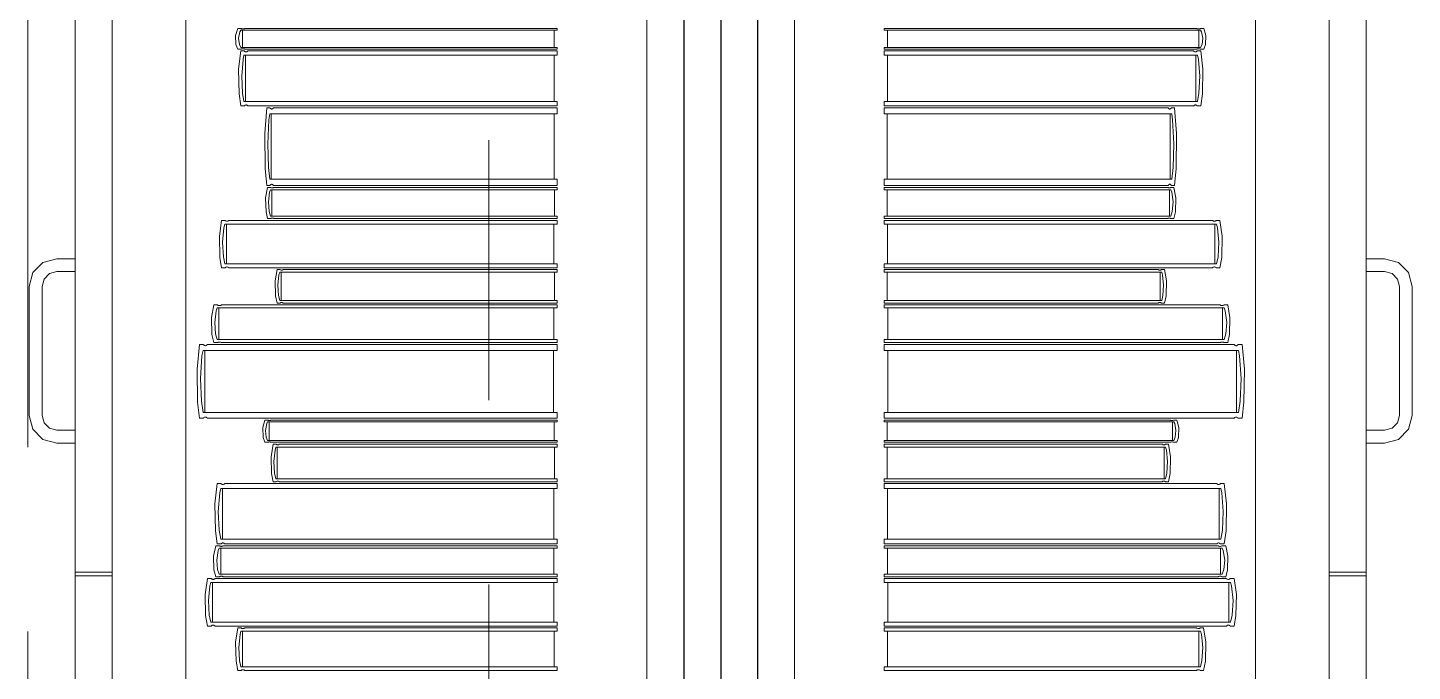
# Model space of a CAD drawing. Header units: inches. Extents: x -19 to 5698, y -728 to 92.
# Drawn here: x 115.82 to 116.571, y 10.928 to 11.278 of the extents above; entities that cross this region are included whole.
import ezdxf

# ---------------------------------------------------------------- set-up
doc = ezdxf.new("R2010")
doc.units = ezdxf.units.IN
doc.header["$MEASUREMENT"] = 0
doc.set_wipeout_variables(frame=1)
for name, pattern in [('Hidden Line', [0.195611, 0.141111, -0.0545]), ('Punto & Raya', [0.65, 0.5, -0.075, 0, -0.075]), ('Wipeout_Contour', [1, 0, -1])]:
    doc.linetypes.add(name, pattern=pattern)
for name, color, linetype in [('02 _ ARQ _ ALB _ Ejes Generales', 251, 'Continuous'), ('08 _ STR _ EXT _ 09 Vigas', 251, 'Continuous'), ('Interior - Mobiliario', 7, 'Continuous')]:
    doc.layers.add(name, color=color, linetype=linetype)

msp = doc.modelspace()

# ---------------------------------------------------------------- linework, layer by layer
at = {"layer": '02 _ ARQ _ ALB _ Ejes Generales', "color": 251, "linetype": 'Punto & Raya', "lineweight": 13, "true_color": 0x636466}
msp.add_line((115.82, 3.05001), (115.82, 44.9), dxfattribs=at)
at = {"layer": '08 _ STR _ EXT _ 09 Vigas', "color": 251, "linetype": 'Hidden Line', "lineweight": 13, "true_color": 0x636466}
msp.add_line((116.07, 7.7), (116.07, 16.9), dxfattribs=at)
at = {"layer": 'Interior - Mobiliario', "color": 175, "linetype": 'Continuous', "lineweight": 13}
for p, q in [((115.8458, 12.10125), (115.8458, 10.60125)), ((116.5458, 12.10125), (116.5458, 10.60125)), ((115.8458, 10.62125), (115.8458, 12.08125)), ((115.8458, 10.62125), (115.8458, 12.08125)), ((115.8658, 10.62125), (115.8658, 12.08125)), ((115.8658, 10.62125), (115.8658, 12.08125)), ((115.8658, 10.62125), (115.8658, 12.08125)), ((116.1758, 12.08125), (116.1758, 10.62125)), ((116.2158, 12.08125), (116.2158, 10.62125)), ((116.5258, 10.62125), (116.5258, 12.08125)), ((116.5258, 10.62125), (116.5258, 12.08125)), ((116.5258, 10.62125), (116.5258, 12.08125)), ((116.5458, 10.62125), (116.5458, 12.08125)), ((116.5458, 10.62125), (116.5458, 12.08125)), ((115.8658, 10.64125), (115.8658, 12.06125)), ((115.9058, 12.06125), (115.9058, 10.64125)), ((116.1558, 10.64125), (116.1558, 12.06125)), ((116.2358, 10.64125), (116.2358, 12.06125)), ((116.4858, 12.06125), (116.4858, 10.64125)), ((116.5258, 10.64125), (116.5258, 12.06125)), ((115.8458, 11.34125), (115.8458, 10.98225)), ((115.8658, 11.34125), (115.8658, 10.98225)), ((116.5258, 11.34125), (116.5258, 10.98225)), ((116.5458, 11.34125), (116.5458, 10.98225)), ((115.9327, 11.27345), (115.93387, 11.27716)), ((115.93387, 11.27716), (115.93575, 11.27716)), ((115.93575, 11.27716), (115.93589, 11.2771)), ((115.93589, 11.2771), (115.93612, 11.27703)), ((115.93612, 11.27703), (115.93636, 11.27699)), ((115.93636, 11.27699), (115.93661, 11.27697)), ((115.93661, 11.27697), (115.93687, 11.27697)), ((115.93687, 11.27697), (115.93712, 11.277)), ((115.93712, 11.277), (115.93736, 11.27705)), ((115.93736, 11.27705), (115.93757, 11.27711)), ((115.93757, 11.27711), (115.93767, 11.27716)), ((115.93767, 11.27716), (116.10714, 11.27716)), ((116.10714, 11.27716), (116.10714, 11.27627)), ((116.45392, 11.27716), (116.28445, 11.27716)), ((116.28445, 11.27716), (116.28445, 11.27627)), ((116.45402, 11.27711), (116.45392, 11.27716)), ((116.45424, 11.27705), (116.45402, 11.27711)), ((116.45447, 11.277), (116.45424, 11.27705)), ((116.45472, 11.27697), (116.45447, 11.277)), ((116.45498, 11.27697), (116.45472, 11.27697)), ((116.45523, 11.27699), (116.45498, 11.27697)), ((116.45547, 11.27703), (116.45523, 11.27699)), ((116.4557, 11.2771), (116.45547, 11.27703)), ((116.45584, 11.27716), (116.4557, 11.2771)), ((116.45772, 11.27716), (116.45584, 11.27716)), ((116.45889, 11.27345), (116.45772, 11.27716)), ((115.93292, 11.26848), (115.9327, 11.27345)), ((115.93509, 11.27543), (115.93436, 11.27202)), ((115.93436, 11.27202), (115.9348, 11.2686)), ((115.9356, 11.27627), (115.93509, 11.27543)), ((116.10714, 11.27627), (115.9356, 11.27627)), ((115.93647, 11.26693), (115.93647, 11.27627)), ((116.10541, 11.27627), (116.10541, 11.26693)), ((116.28445, 11.27627), (116.45599, 11.27627)), ((116.28619, 11.27627), (116.28619, 11.26693)), ((116.45512, 11.26693), (116.45512, 11.27627)), ((116.45599, 11.27627), (116.45651, 11.27543)), ((116.45651, 11.27543), (116.45723, 11.27202)), ((116.45723, 11.27202), (116.45679, 11.2686)), ((116.45867, 11.26848), (116.45889, 11.27345)), ((115.93387, 11.26604), (115.93292, 11.26848)), ((115.93575, 11.26604), (115.93387, 11.26604)), ((115.93439, 11.25509), (115.93554, 11.26504)), ((115.9348, 11.2686), (115.9356, 11.26693)), ((115.93554, 11.26504), (115.93741, 11.26504)), ((115.9356, 11.26693), (116.10714, 11.26693)), ((115.93585, 11.26609), (115.93575, 11.26604)), ((115.93607, 11.26615), (115.93585, 11.26609)), ((115.9363, 11.2662), (115.93607, 11.26615)), ((115.93656, 11.26623), (115.9363, 11.2662)), ((115.93681, 11.26623), (115.93656, 11.26623)), ((115.93726, 11.26266), (115.93675, 11.26039)), ((115.93706, 11.26621), (115.93681, 11.26623)), ((115.9373, 11.26617), (115.93706, 11.26621)), ((116.10714, 11.26266), (115.93726, 11.26266)), ((115.93753, 11.2661), (115.9373, 11.26617)), ((115.93741, 11.26504), (115.93755, 11.26488)), ((115.93767, 11.26604), (115.93753, 11.2661)), ((115.93755, 11.26488), (115.93777, 11.26471)), ((116.10714, 11.26604), (115.93767, 11.26604)), ((115.93777, 11.26471), (115.93801, 11.2646)), ((115.93801, 11.2646), (115.93826, 11.26454)), ((115.93812, 11.23759), (115.93812, 11.26266)), ((115.93826, 11.26454), (115.93851, 11.26455)), ((115.93851, 11.26455), (115.93876, 11.26462)), ((115.93876, 11.26462), (115.939, 11.26475)), ((115.939, 11.26475), (115.93921, 11.26493)), ((115.93921, 11.26493), (115.93931, 11.26504)), ((115.93931, 11.26504), (116.10714, 11.26504)), ((116.10542, 11.26266), (116.10542, 11.23759)), ((116.10714, 11.26693), (116.10714, 11.26604)), ((116.10714, 11.26504), (116.10714, 11.26266)), ((116.45599, 11.26693), (116.28445, 11.26693)), ((116.28445, 11.26693), (116.28445, 11.26604)), ((116.28445, 11.26604), (116.45392, 11.26604)), ((116.45228, 11.26504), (116.28445, 11.26504)), ((116.28445, 11.26504), (116.28445, 11.26266)), ((116.28445, 11.26266), (116.45433, 11.26266)), ((116.28617, 11.26266), (116.28617, 11.23759)), ((116.45238, 11.26493), (116.45228, 11.26504)), ((116.4526, 11.26475), (116.45238, 11.26493)), ((116.45283, 11.26462), (116.4526, 11.26475)), ((116.45308, 11.26455), (116.45283, 11.26462)), ((116.45333, 11.26454), (116.45308, 11.26455)), ((116.45358, 11.2646), (116.45333, 11.26454)), ((116.45348, 11.23759), (116.45348, 11.26266)), ((116.45382, 11.26471), (116.45358, 11.2646)), ((116.45404, 11.26488), (116.45382, 11.26471)), ((116.45392, 11.26604), (116.45406, 11.2661)), ((116.45419, 11.26504), (116.45404, 11.26488)), ((116.45406, 11.2661), (116.45429, 11.26617)), ((116.45605, 11.26504), (116.45419, 11.26504)), ((116.45429, 11.26617), (116.45453, 11.26621)), ((116.45433, 11.26266), (116.45484, 11.26039)), ((116.45453, 11.26621), (116.45478, 11.26623)), ((116.45478, 11.26623), (116.45504, 11.26623)), ((116.45504, 11.26623), (116.45529, 11.2662)), ((116.45529, 11.2662), (116.45553, 11.26615)), ((116.45553, 11.26615), (116.45574, 11.26609)), ((116.45574, 11.26609), (116.45584, 11.26604)), ((116.45584, 11.26604), (116.45772, 11.26604)), ((116.45679, 11.2686), (116.45599, 11.26693)), ((116.4572, 11.25509), (116.45605, 11.26504)), ((116.45772, 11.26604), (116.45867, 11.26848)), ((115.9346, 11.24175), (115.93439, 11.25509)), ((115.93675, 11.26039), (115.93603, 11.25125)), ((116.45484, 11.26039), (116.45556, 11.25125)), ((116.45699, 11.24175), (116.4572, 11.25509)), ((115.93603, 11.25125), (115.93647, 11.24206)), ((116.45556, 11.25125), (116.45512, 11.24206)), ((115.93554, 11.23521), (115.9346, 11.24175)), ((115.93647, 11.24206), (115.93726, 11.23759)), ((116.45512, 11.24206), (116.45433, 11.23759)), ((116.45605, 11.23521), (116.45699, 11.24175)), ((115.93741, 11.23521), (115.93554, 11.23521)), ((115.93726, 11.23759), (116.10714, 11.23759)), ((115.9375, 11.23532), (115.93741, 11.23521)), ((115.93772, 11.23551), (115.9375, 11.23532)), ((115.93795, 11.23563), (115.93772, 11.23551)), ((115.9382, 11.2357), (115.93795, 11.23563)), ((115.93846, 11.23571), (115.9382, 11.2357)), ((115.93871, 11.23565), (115.93846, 11.23571)), ((115.93894, 11.23554), (115.93871, 11.23565)), ((115.93917, 11.23537), (115.93894, 11.23554)), ((115.93931, 11.23521), (115.93917, 11.23537)), ((116.10714, 11.23521), (115.93931, 11.23521)), ((115.94864, 11.22014), (115.9497, 11.23421)), ((115.9497, 11.23421), (115.95141, 11.23421)), ((115.95141, 11.23421), (115.95154, 11.23398)), ((115.95154, 11.23398), (115.95174, 11.23374)), ((115.95174, 11.23374), (115.95196, 11.23358)), ((115.95196, 11.23358), (115.95219, 11.2335)), ((115.95219, 11.2335), (115.95243, 11.23351)), ((115.95243, 11.23351), (115.95265, 11.23361)), ((115.95265, 11.23361), (115.95287, 11.23379)), ((115.95287, 11.23379), (115.95307, 11.23404)), ((115.95307, 11.23404), (115.95315, 11.23421)), ((115.95315, 11.23421), (116.10714, 11.23421)), ((116.10714, 11.23759), (116.10714, 11.23521)), ((116.10714, 11.23421), (116.10714, 11.23083)), ((116.45433, 11.23759), (116.28445, 11.23759)), ((116.28445, 11.23759), (116.28445, 11.23521)), ((116.28445, 11.23521), (116.45228, 11.23521)), ((116.43844, 11.23421), (116.28445, 11.23421)), ((116.28445, 11.23421), (116.28445, 11.23083)), ((116.43852, 11.23404), (116.43844, 11.23421)), ((116.43872, 11.23379), (116.43852, 11.23404)), ((116.43894, 11.23361), (116.43872, 11.23379)), ((116.43917, 11.23351), (116.43894, 11.23361)), ((116.4394, 11.2335), (116.43917, 11.23351)), ((116.43963, 11.23358), (116.4394, 11.2335)), ((116.43985, 11.23374), (116.43963, 11.23358)), ((116.44005, 11.23398), (116.43985, 11.23374)), ((116.44018, 11.23421), (116.44005, 11.23398)), ((116.44189, 11.23421), (116.44018, 11.23421)), ((116.44295, 11.22014), (116.44189, 11.23421)), ((116.45228, 11.23521), (116.45243, 11.23537)), ((116.45243, 11.23537), (116.45265, 11.23554)), ((116.45265, 11.23554), (116.45289, 11.23565)), ((116.45289, 11.23565), (116.45314, 11.23571)), ((116.45314, 11.23571), (116.45339, 11.2357)), ((116.45339, 11.2357), (116.45364, 11.23563)), ((116.45364, 11.23563), (116.45387, 11.23551)), ((116.45387, 11.23551), (116.45409, 11.23532)), ((116.45409, 11.23532), (116.45419, 11.23521)), ((116.45419, 11.23521), (116.45605, 11.23521)), ((115.95081, 11.22763), (115.95015, 11.2147)), ((115.95127, 11.23083), (115.95081, 11.22763)), ((116.10714, 11.23083), (115.95127, 11.23083)), ((115.95206, 11.19539), (115.95206, 11.23083)), ((116.10556, 11.23083), (116.10556, 11.19539)), ((116.28445, 11.23083), (116.44032, 11.23083)), ((116.28603, 11.23083), (116.28603, 11.19539)), ((116.43953, 11.19539), (116.43953, 11.23083)), ((116.44032, 11.23083), (116.44078, 11.22763)), ((116.44078, 11.22763), (116.44144, 11.2147)), ((115.94884, 11.20127), (115.94864, 11.22014)), ((116.44275, 11.20127), (116.44295, 11.22014)), ((115.95015, 11.2147), (115.95055, 11.20171)), ((116.44144, 11.2147), (116.44104, 11.20171)), ((115.9497, 11.19201), (115.94884, 11.20127)), ((115.95055, 11.20171), (115.95127, 11.19539)), ((115.95127, 11.19539), (116.10714, 11.19539)), ((116.10714, 11.19539), (116.10714, 11.19201)), ((116.44032, 11.19539), (116.28445, 11.19539)), ((116.28445, 11.19539), (116.28445, 11.19201)), ((116.44104, 11.20171), (116.44032, 11.19539)), ((116.44189, 11.19201), (116.44275, 11.20127)), ((115.94903, 11.18535), (115.95009, 11.19101)), ((115.95141, 11.19201), (115.9497, 11.19201)), ((115.95009, 11.19101), (115.95179, 11.19101)), ((115.95119, 11.18837), (115.95054, 11.18316)), ((115.95166, 11.18966), (115.95119, 11.18837)), ((115.9515, 11.19218), (115.95141, 11.19201)), ((115.9517, 11.19243), (115.9515, 11.19218)), ((116.10714, 11.18966), (115.95166, 11.18966)), ((115.95191, 11.19261), (115.9517, 11.19243)), ((115.95179, 11.19101), (115.95192, 11.19092)), ((115.95214, 11.19271), (115.95191, 11.19261)), ((115.95192, 11.19092), (115.95213, 11.19083)), ((115.95213, 11.19083), (115.95234, 11.19076)), ((115.95237, 11.19272), (115.95214, 11.19271)), ((115.95234, 11.19076), (115.95257, 11.19073)), ((115.9526, 11.19264), (115.95237, 11.19272)), ((115.95244, 11.17539), (115.95244, 11.18966)), ((115.95257, 11.19073), (115.9528, 11.19073)), ((115.95282, 11.19248), (115.9526, 11.19264)), ((115.9528, 11.19073), (115.95303, 11.19077)), ((115.95303, 11.19224), (115.95282, 11.19248)), ((115.95315, 11.19201), (115.95303, 11.19224)), ((115.95303, 11.19077), (115.95325, 11.19085)), ((116.10714, 11.19201), (115.95315, 11.19201)), ((115.95325, 11.19085), (115.95345, 11.19095)), ((115.95345, 11.19095), (115.95353, 11.19101)), ((115.95353, 11.19101), (116.10714, 11.19101)), ((116.10557, 11.18966), (116.10557, 11.17539)), ((116.10714, 11.19101), (116.10714, 11.18966)), ((116.28445, 11.19201), (116.43844, 11.19201)), ((116.43806, 11.19101), (116.28445, 11.19101)), ((116.28445, 11.19101), (116.28445, 11.18966)), ((116.28445, 11.18966), (116.43993, 11.18966)), ((116.28602, 11.18966), (116.28602, 11.17539)), ((116.43815, 11.19095), (116.43806, 11.19101)), ((116.43834, 11.19085), (116.43815, 11.19095)), ((116.43856, 11.19077), (116.43834, 11.19085)), ((116.43844, 11.19201), (116.43857, 11.19224)), ((116.43879, 11.19073), (116.43856, 11.19077)), ((116.43857, 11.19224), (116.43877, 11.19248)), ((116.43877, 11.19248), (116.43899, 11.19264)), ((116.43902, 11.19073), (116.43879, 11.19073)), ((116.43899, 11.19264), (116.43922, 11.19272)), ((116.43925, 11.19076), (116.43902, 11.19073)), ((116.43915, 11.17539), (116.43915, 11.18966)), ((116.43922, 11.19272), (116.43945, 11.19271)), ((116.43947, 11.19083), (116.43925, 11.19076)), ((116.43945, 11.19271), (116.43968, 11.19261)), ((116.43967, 11.19092), (116.43947, 11.19083)), ((116.4398, 11.19101), (116.43967, 11.19092)), ((116.43968, 11.19261), (116.43989, 11.19243)), ((116.44151, 11.19101), (116.4398, 11.19101)), ((116.43989, 11.19243), (116.44009, 11.19218)), ((116.43993, 11.18966), (116.4404, 11.18837)), ((116.44009, 11.19218), (116.44018, 11.19201)), ((116.44018, 11.19201), (116.44189, 11.19201)), ((116.4404, 11.18837), (116.44106, 11.18316)), ((116.44256, 11.18535), (116.44151, 11.19101)), ((115.94923, 11.17776), (115.94903, 11.18535)), ((115.95054, 11.18316), (115.95094, 11.17793)), ((116.44106, 11.18316), (116.44066, 11.17793)), ((116.44236, 11.17776), (116.44256, 11.18535)), ((115.92393, 11.16448), (115.92515, 11.17303)), ((115.92515, 11.17303), (115.92713, 11.17303)), ((115.92713, 11.17303), (115.92728, 11.1729)), ((115.92728, 11.1729), (115.92752, 11.17275)), ((115.92752, 11.17275), (115.92777, 11.17265)), ((115.92777, 11.17265), (115.92803, 11.1726)), ((115.92803, 11.1726), (115.9283, 11.17261)), ((115.9283, 11.17261), (115.92857, 11.17267)), ((115.92857, 11.17267), (115.92882, 11.17278)), ((115.92882, 11.17278), (115.92904, 11.17293)), ((115.92904, 11.17293), (115.92915, 11.17303)), ((115.92915, 11.17303), (116.10714, 11.17303)), ((115.95009, 11.17403), (115.94923, 11.17776)), ((115.95179, 11.17403), (115.95009, 11.17403)), ((115.95094, 11.17793), (115.95166, 11.17539)), ((115.95166, 11.17539), (116.10714, 11.17539)), ((115.95188, 11.1741), (115.95179, 11.17403)), ((115.95208, 11.1742), (115.95188, 11.1741)), ((115.9523, 11.17427), (115.95208, 11.1742)), ((115.95252, 11.17431), (115.9523, 11.17427)), ((115.95275, 11.17432), (115.95252, 11.17431)), ((115.95298, 11.17429), (115.95275, 11.17432)), ((115.9532, 11.17422), (115.95298, 11.17429)), ((115.9534, 11.17412), (115.9532, 11.17422)), ((115.95353, 11.17403), (115.9534, 11.17412)), ((116.10714, 11.17403), (115.95353, 11.17403)), ((116.10714, 11.17539), (116.10714, 11.17403)), ((116.10714, 11.17303), (116.10714, 11.17098)), ((116.43993, 11.17539), (116.28445, 11.17539)), ((116.28445, 11.17539), (116.28445, 11.17403)), ((116.28445, 11.17403), (116.43806, 11.17403)), ((116.46245, 11.17303), (116.28445, 11.17303)), ((116.28445, 11.17303), (116.28445, 11.17098)), ((116.43806, 11.17403), (116.43819, 11.17412)), ((116.43819, 11.17412), (116.43839, 11.17422)), ((116.43839, 11.17422), (116.43861, 11.17429)), ((116.43861, 11.17429), (116.43884, 11.17432)), ((116.43884, 11.17432), (116.43907, 11.17431)), ((116.43907, 11.17431), (116.4393, 11.17427)), ((116.4393, 11.17427), (116.43951, 11.1742)), ((116.43951, 11.1742), (116.43971, 11.1741)), ((116.43971, 11.1741), (116.4398, 11.17403)), ((116.4398, 11.17403), (116.44151, 11.17403)), ((116.44066, 11.17793), (116.43993, 11.17539)), ((116.44151, 11.17403), (116.44236, 11.17776)), ((116.46255, 11.17293), (116.46245, 11.17303)), ((116.46278, 11.17278), (116.46255, 11.17293)), ((116.46303, 11.17267), (116.46278, 11.17278)), ((116.46329, 11.17261), (116.46303, 11.17267)), ((116.46356, 11.1726), (116.46329, 11.17261)), ((116.46382, 11.17265), (116.46356, 11.1726)), ((116.46408, 11.17275), (116.46382, 11.17265)), ((116.46431, 11.1729), (116.46408, 11.17275)), ((116.46446, 11.17303), (116.46431, 11.1729)), ((116.46644, 11.17303), (116.46446, 11.17303)), ((116.46766, 11.16448), (116.46644, 11.17303)), ((115.92416, 11.15301), (115.92393, 11.16448)), ((115.92643, 11.16904), (115.92567, 11.16117)), ((115.92697, 11.17098), (115.92643, 11.16904)), ((116.10714, 11.17098), (115.92697, 11.17098)), ((115.92788, 11.14943), (115.92788, 11.17098)), ((116.10532, 11.17098), (116.10532, 11.14943)), ((116.28445, 11.17098), (116.46462, 11.17098)), ((116.28627, 11.17098), (116.28627, 11.14943)), ((116.46371, 11.14943), (116.46371, 11.17098)), ((116.46462, 11.17098), (116.46516, 11.16904)), ((116.46516, 11.16904), (116.46592, 11.16117)), ((116.46744, 11.15301), (116.46766, 11.16448)), ((115.92567, 11.16117), (115.92614, 11.15327)), ((116.46592, 11.16117), (116.46546, 11.15327)), ((115.82281, 11.14475), (115.8283, 11.15024)), ((115.8283, 11.15024), (115.8358, 11.15225)), ((115.8358, 11.15225), (115.8458, 11.15225)), ((115.8458, 11.15225), (115.8458, 11.14525)), ((115.92515, 11.14738), (115.92416, 11.15301)), ((115.92614, 11.15327), (115.92697, 11.14943)), ((115.92697, 11.14943), (116.10714, 11.14943)), ((116.10714, 11.14943), (116.10714, 11.14738)), ((116.46462, 11.14943), (116.28445, 11.14943)), ((116.28445, 11.14943), (116.28445, 11.14738)), ((116.46546, 11.15327), (116.46462, 11.14943)), ((116.46644, 11.14738), (116.46744, 11.15301)), ((116.5558, 11.15225), (116.5458, 11.15225)), ((116.5458, 11.15225), (116.5458, 11.14525)), ((116.5633, 11.15024), (116.5558, 11.15225)), ((116.56879, 11.14475), (116.5633, 11.15024)), ((115.8208, 11.13725), (115.82281, 11.14475)), ((115.8318, 11.14418), (115.82887, 11.14125)), ((115.8358, 11.14525), (115.8318, 11.14418)), ((115.8458, 11.14525), (115.8358, 11.14525)), ((115.92713, 11.14738), (115.92515, 11.14738)), ((115.92723, 11.14748), (115.92713, 11.14738)), ((115.92746, 11.14764), (115.92723, 11.14748)), ((115.92771, 11.14774), (115.92746, 11.14764)), ((115.92797, 11.1478), (115.92771, 11.14774)), ((115.92824, 11.14781), (115.92797, 11.1478)), ((115.92851, 11.14776), (115.92824, 11.14781)), ((115.92876, 11.14766), (115.92851, 11.14776)), ((115.929, 11.14752), (115.92876, 11.14766)), ((115.92915, 11.14738), (115.929, 11.14752)), ((116.10714, 11.14738), (115.92915, 11.14738)), ((115.95417, 11.14031), (115.95519, 11.14638)), ((115.95519, 11.14638), (115.95684, 11.14638)), ((115.95626, 11.14354), (115.95562, 11.13797)), ((115.95671, 11.14492), (115.95626, 11.14354)), ((116.10714, 11.14492), (115.95671, 11.14492)), ((115.95684, 11.14638), (115.95696, 11.14628)), ((115.95696, 11.14628), (115.95716, 11.14618)), ((115.95716, 11.14618), (115.95737, 11.14611)), ((115.95737, 11.14611), (115.95759, 11.14608)), ((115.95747, 11.12964), (115.95747, 11.14492)), ((115.95759, 11.14608), (115.95782, 11.14608)), ((115.95782, 11.14608), (115.95804, 11.14612)), ((115.95804, 11.14612), (115.95825, 11.1462)), ((115.95825, 11.1462), (115.95844, 11.14631)), ((115.95844, 11.14631), (115.95852, 11.14638)), ((115.95852, 11.14638), (116.10714, 11.14638)), ((116.10562, 11.14492), (116.10562, 11.12964)), ((116.10714, 11.14638), (116.10714, 11.14492)), ((116.28445, 11.14738), (116.46245, 11.14738)), ((116.43307, 11.14638), (116.28445, 11.14638)), ((116.28445, 11.14638), (116.28445, 11.14492)), ((116.28445, 11.14492), (116.43489, 11.14492)), ((116.28597, 11.14492), (116.28597, 11.12964)), ((116.43315, 11.14631), (116.43307, 11.14638)), ((116.43335, 11.1462), (116.43315, 11.14631)), ((116.43356, 11.14612), (116.43335, 11.1462)), ((116.43377, 11.14608), (116.43356, 11.14612)), ((116.434, 11.14608), (116.43377, 11.14608)), ((116.43422, 11.14611), (116.434, 11.14608)), ((116.43413, 11.12964), (116.43413, 11.14492)), ((116.43443, 11.14618), (116.43422, 11.14611)), ((116.43463, 11.14628), (116.43443, 11.14618)), ((116.43475, 11.14638), (116.43463, 11.14628)), ((116.43641, 11.14638), (116.43475, 11.14638)), ((116.43489, 11.14492), (116.43534, 11.14354)), ((116.43534, 11.14354), (116.43597, 11.13797)), ((116.43743, 11.14031), (116.43641, 11.14638)), ((116.46245, 11.14738), (116.4626, 11.14752)), ((116.4626, 11.14752), (116.46283, 11.14766)), ((116.46283, 11.14766), (116.46308, 11.14776)), ((116.46308, 11.14776), (116.46335, 11.14781)), ((116.46335, 11.14781), (116.46362, 11.1478)), ((116.46362, 11.1478), (116.46388, 11.14774)), ((116.46388, 11.14774), (116.46413, 11.14764)), ((116.46413, 11.14764), (116.46436, 11.14748)), ((116.46436, 11.14748), (116.46446, 11.14738)), ((116.46446, 11.14738), (116.46644, 11.14738)), ((116.5458, 11.14525), (116.5558, 11.14525)), ((116.5558, 11.14525), (116.5598, 11.14418)), ((116.5598, 11.14418), (116.56272, 11.14125)), ((116.5708, 11.13725), (116.56879, 11.14475)), ((115.8208, 11.06725), (115.8208, 11.13725)), ((115.82887, 11.14125), (115.8278, 11.13725)), ((115.8278, 11.13725), (115.8278, 11.06725)), ((115.95436, 11.13218), (115.95417, 11.14031)), ((115.95562, 11.13797), (115.95601, 11.13237)), ((116.43597, 11.13797), (116.43558, 11.13237)), ((116.43724, 11.13218), (116.43743, 11.14031)), ((116.56272, 11.14125), (116.5638, 11.13725)), ((116.5638, 11.13725), (116.5638, 11.06725)), ((116.5708, 11.06725), (116.5708, 11.13725)), ((115.91965, 11.12037), (115.9209, 11.12719)), ((115.9209, 11.12719), (115.92292, 11.12719)), ((115.92292, 11.12719), (115.92308, 11.12708)), ((115.92308, 11.12708), (115.92332, 11.12696)), ((115.92332, 11.12696), (115.92358, 11.12688)), ((115.92358, 11.12688), (115.92385, 11.12684)), ((115.92385, 11.12684), (115.92412, 11.12685)), ((115.92412, 11.12685), (115.92439, 11.1269)), ((115.92439, 11.1269), (115.92465, 11.12698)), ((115.92465, 11.12698), (115.92488, 11.12711)), ((115.92488, 11.12711), (115.92499, 11.12719)), ((115.92499, 11.12719), (116.10714, 11.12719)), ((115.95519, 11.12819), (115.95436, 11.13218)), ((115.95684, 11.12819), (115.95519, 11.12819)), ((115.95601, 11.13237), (115.95671, 11.12964)), ((115.95671, 11.12964), (116.10714, 11.12964)), ((115.95692, 11.12826), (115.95684, 11.12819)), ((115.95712, 11.12837), (115.95692, 11.12826)), ((115.95732, 11.12844), (115.95712, 11.12837)), ((115.95754, 11.12849), (115.95732, 11.12844)), ((115.95777, 11.12849), (115.95754, 11.12849)), ((115.95799, 11.12846), (115.95777, 11.12849)), ((115.9582, 11.12839), (115.95799, 11.12846)), ((115.9584, 11.12828), (115.9582, 11.12839)), ((115.95852, 11.12819), (115.9584, 11.12828)), ((116.10714, 11.12819), (115.95852, 11.12819)), ((116.10714, 11.12964), (116.10714, 11.12819)), ((116.10714, 11.12719), (116.10714, 11.12555)), ((116.43489, 11.12964), (116.28445, 11.12964)), ((116.28445, 11.12964), (116.28445, 11.12819)), ((116.28445, 11.12819), (116.43307, 11.12819)), ((116.46661, 11.12719), (116.28445, 11.12719)), ((116.28445, 11.12719), (116.28445, 11.12555)), ((116.43307, 11.12819), (116.4332, 11.12828)), ((116.4332, 11.12828), (116.43339, 11.12839)), ((116.43339, 11.12839), (116.4336, 11.12846)), ((116.4336, 11.12846), (116.43382, 11.12849)), ((116.43382, 11.12849), (116.43405, 11.12849)), ((116.43405, 11.12849), (116.43427, 11.12844)), ((116.43427, 11.12844), (116.43448, 11.12837)), ((116.43448, 11.12837), (116.43467, 11.12826)), ((116.43467, 11.12826), (116.43475, 11.12819)), ((116.43475, 11.12819), (116.43641, 11.12819)), ((116.43558, 11.13237), (116.43489, 11.12964)), ((116.43641, 11.12819), (116.43724, 11.13218)), ((116.46671, 11.12711), (116.46661, 11.12719)), ((116.46694, 11.12698), (116.46671, 11.12711)), ((116.4672, 11.1269), (116.46694, 11.12698)), ((116.46747, 11.12685), (116.4672, 11.1269)), ((116.46774, 11.12684), (116.46747, 11.12685)), ((116.46801, 11.12688), (116.46774, 11.12684)), ((116.46827, 11.12696), (116.46801, 11.12688)), ((116.46851, 11.12708), (116.46827, 11.12696)), ((116.46867, 11.12719), (116.46851, 11.12708)), ((116.47069, 11.12719), (116.46867, 11.12719)), ((116.47194, 11.12037), (116.47069, 11.12719)), ((115.91988, 11.11122), (115.91965, 11.12037)), ((115.92221, 11.124), (115.92143, 11.11773)), ((115.92276, 11.12555), (115.92221, 11.124)), ((116.10714, 11.12555), (115.92276, 11.12555)), ((115.92369, 11.10837), (115.92369, 11.12555)), ((116.10528, 11.12555), (116.10528, 11.10837)), ((116.28445, 11.12555), (116.46883, 11.12555)), ((116.28632, 11.12555), (116.28632, 11.10837)), ((116.4679, 11.10837), (116.4679, 11.12555)), ((116.46883, 11.12555), (116.46938, 11.124)), ((116.46938, 11.124), (116.47016, 11.11773)), ((116.47171, 11.11122), (116.47194, 11.12037)), ((115.92143, 11.11773), (115.92191, 11.11143)), ((116.47016, 11.11773), (116.46969, 11.11143)), ((115.91183, 11.09238), (115.91313, 11.10574)), ((115.91313, 11.10574), (115.91524, 11.10574)), ((115.91524, 11.10574), (115.9154, 11.10552)), ((115.9154, 11.10552), (115.91565, 11.10529)), ((115.91565, 11.10529), (115.91592, 11.10514)), ((115.91592, 11.10514), (115.9162, 11.10507)), ((115.9162, 11.10507), (115.91649, 11.10508)), ((115.91649, 11.10508), (115.91677, 11.10517)), ((115.91677, 11.10517), (115.91703, 11.10534)), ((115.91703, 11.10534), (115.91728, 11.10558)), ((115.91728, 11.10558), (115.91739, 11.10574)), ((115.91739, 11.10574), (116.10714, 11.10574)), ((115.9209, 11.10674), (115.91988, 11.11122)), ((115.92292, 11.10674), (115.9209, 11.10674)), ((115.92191, 11.11143), (115.92276, 11.10837)), ((115.92276, 11.10837), (116.10714, 11.10837)), ((115.92303, 11.10682), (115.92292, 11.10674)), ((115.92326, 11.10694), (115.92303, 11.10682)), ((115.92352, 11.10703), (115.92326, 11.10694)), ((115.92379, 11.10707), (115.92352, 11.10703)), ((115.92406, 11.10708), (115.92379, 11.10707)), ((115.92433, 11.10704), (115.92406, 11.10708)), ((115.92459, 11.10696), (115.92433, 11.10704)), ((115.92483, 11.10685), (115.92459, 11.10696)), ((115.92499, 11.10674), (115.92483, 11.10685)), ((116.10714, 11.10674), (115.92499, 11.10674)), ((116.10714, 11.10837), (116.10714, 11.10674)), ((116.10714, 11.10574), (116.10714, 11.10253)), ((116.46883, 11.10837), (116.28445, 11.10837)), ((116.28445, 11.10837), (116.28445, 11.10674)), ((116.28445, 11.10674), (116.46661, 11.10674)), ((116.4742, 11.10574), (116.28445, 11.10574)), ((116.28445, 11.10574), (116.28445, 11.10253)), ((116.46661, 11.10674), (116.46676, 11.10685)), ((116.46676, 11.10685), (116.467, 11.10696)), ((116.467, 11.10696), (116.46726, 11.10704)), ((116.46726, 11.10704), (116.46753, 11.10708)), ((116.46753, 11.10708), (116.4678, 11.10707)), ((116.4678, 11.10707), (116.46807, 11.10703)), ((116.46807, 11.10703), (116.46833, 11.10694)), ((116.46833, 11.10694), (116.46856, 11.10682)), ((116.46856, 11.10682), (116.46867, 11.10674)), ((116.46867, 11.10674), (116.47069, 11.10674)), ((116.46969, 11.11143), (116.46883, 11.10837)), ((116.47069, 11.10674), (116.47171, 11.11122)), ((116.47431, 11.10558), (116.4742, 11.10574)), ((116.47456, 11.10534), (116.47431, 11.10558)), ((116.47482, 11.10517), (116.47456, 11.10534)), ((116.4751, 11.10508), (116.47482, 11.10517)), ((116.47539, 11.10507), (116.4751, 11.10508)), ((116.47567, 11.10514), (116.47539, 11.10507)), ((116.47594, 11.10529), (116.47567, 11.10514)), ((116.47619, 11.10552), (116.47594, 11.10529)), ((116.47635, 11.10574), (116.47619, 11.10552)), ((116.47846, 11.10574), (116.47635, 11.10574)), ((116.47977, 11.09238), (116.47846, 11.10574)), ((115.91449, 11.09949), (115.91368, 11.08721)), ((115.91507, 11.10253), (115.91449, 11.09949)), ((116.10714, 11.10253), (115.91507, 11.10253)), ((115.91604, 11.06889), (115.91604, 11.10253)), ((116.1052, 11.10253), (116.1052, 11.06889)), ((116.28445, 11.10253), (116.47652, 11.10253)), ((116.28639, 11.10253), (116.28639, 11.06889)), ((116.47555, 11.06889), (116.47555, 11.10253)), ((116.47652, 11.10253), (116.4771, 11.09949)), ((116.4771, 11.09949), (116.47791, 11.08721)), ((115.91207, 11.07447), (115.91183, 11.09238)), ((116.47952, 11.07447), (116.47977, 11.09238)), ((115.91368, 11.08721), (115.91418, 11.07489)), ((116.47791, 11.08721), (116.47741, 11.07489)), ((115.91313, 11.06568), (115.91207, 11.07447)), ((115.91418, 11.07489), (115.91507, 11.06889)), ((116.47741, 11.07489), (116.47652, 11.06889)), ((116.47846, 11.06568), (116.47952, 11.07447)), ((115.82281, 11.05975), (115.8208, 11.06725)), ((115.8278, 11.06725), (115.82887, 11.06325)), ((115.91507, 11.06889), (116.10714, 11.06889)), ((116.10714, 11.06889), (116.10714, 11.06568)), ((116.47652, 11.06889), (116.28445, 11.06889)), ((116.28445, 11.06889), (116.28445, 11.06568)), ((116.5638, 11.06725), (116.56272, 11.06325)), ((116.56879, 11.05975), (116.5708, 11.06725)), ((115.8283, 11.05426), (115.82281, 11.05975)), ((115.82887, 11.06325), (115.8318, 11.06032)), ((115.8318, 11.06032), (115.8358, 11.05925)), ((115.8358, 11.05925), (115.8458, 11.05925)), ((115.8458, 11.05925), (115.8458, 11.05225)), ((115.91524, 11.06568), (115.91313, 11.06568)), ((115.91535, 11.06584), (115.91524, 11.06568)), ((115.91559, 11.06608), (115.91535, 11.06584)), ((115.91586, 11.06625), (115.91559, 11.06608)), ((115.91614, 11.06634), (115.91586, 11.06625)), ((115.91642, 11.06635), (115.91614, 11.06634)), ((115.91671, 11.06628), (115.91642, 11.06635)), ((115.91698, 11.06613), (115.91671, 11.06628)), ((115.91723, 11.0659), (115.91698, 11.06613)), ((115.91739, 11.06568), (115.91723, 11.0659)), ((116.10714, 11.06568), (115.91739, 11.06568)), ((115.94745, 11.06067), (115.94851, 11.06468)), ((115.94765, 11.05528), (115.94745, 11.06067)), ((115.94851, 11.06468), (115.95024, 11.06468)), ((115.94963, 11.06281), (115.94897, 11.05912)), ((115.9501, 11.06372), (115.94963, 11.06281)), ((116.10714, 11.06372), (115.9501, 11.06372)), ((115.95024, 11.06468), (115.95037, 11.06462)), ((115.95037, 11.06462), (115.95057, 11.06455)), ((115.95057, 11.06455), (115.95079, 11.0645)), ((115.95079, 11.0645), (115.95102, 11.06448)), ((115.95089, 11.05361), (115.95089, 11.06372)), ((115.95102, 11.06448), (115.95126, 11.06448)), ((115.95126, 11.06448), (115.95149, 11.06451)), ((115.95149, 11.06451), (115.95171, 11.06456)), ((115.95171, 11.06456), (115.95191, 11.06464)), ((115.95191, 11.06464), (115.95199, 11.06468)), ((115.95199, 11.06468), (116.10714, 11.06468)), ((116.10555, 11.06372), (116.10555, 11.05361)), ((116.10714, 11.06468), (116.10714, 11.06372)), ((116.28445, 11.06568), (116.4742, 11.06568)), ((116.4396, 11.06468), (116.28445, 11.06468)), ((116.28445, 11.06468), (116.28445, 11.06372)), ((116.28445, 11.06372), (116.44149, 11.06372)), ((116.28604, 11.06372), (116.28604, 11.05361)), ((116.43969, 11.06464), (116.4396, 11.06468)), ((116.43989, 11.06456), (116.43969, 11.06464)), ((116.4401, 11.06451), (116.43989, 11.06456)), ((116.44033, 11.06448), (116.4401, 11.06451)), ((116.44057, 11.06448), (116.44033, 11.06448)), ((116.4408, 11.0645), (116.44057, 11.06448)), ((116.4407, 11.05361), (116.4407, 11.06372)), ((116.44102, 11.06455), (116.4408, 11.0645)), ((116.44122, 11.06462), (116.44102, 11.06455)), ((116.44135, 11.06468), (116.44122, 11.06462)), ((116.44308, 11.06468), (116.44135, 11.06468)), ((116.44149, 11.06372), (116.44196, 11.06281)), ((116.44196, 11.06281), (116.44263, 11.05912)), ((116.44414, 11.06067), (116.44308, 11.06468)), ((116.44395, 11.05528), (116.44414, 11.06067)), ((116.4742, 11.06568), (116.47436, 11.0659)), ((116.47436, 11.0659), (116.47461, 11.06613)), ((116.47461, 11.06613), (116.47488, 11.06628)), ((116.47488, 11.06628), (116.47517, 11.06635)), ((116.47517, 11.06635), (116.47545, 11.06634)), ((116.47545, 11.06634), (116.47573, 11.06625)), ((116.47573, 11.06625), (116.476, 11.06608)), ((116.476, 11.06608), (116.47625, 11.06584)), ((116.47625, 11.06584), (116.47635, 11.06568)), ((116.47635, 11.06568), (116.47846, 11.06568)), ((116.5458, 11.05925), (116.5458, 11.05225)), ((116.5558, 11.05925), (116.5458, 11.05925)), ((116.5598, 11.06032), (116.5558, 11.05925)), ((116.56272, 11.06325), (116.5598, 11.06032)), ((116.5633, 11.05426), (116.56879, 11.05975)), ((115.8358, 11.05225), (115.8283, 11.05426)), ((115.8458, 11.05225), (115.8358, 11.05225)), ((115.94851, 11.05264), (115.94765, 11.05528)), ((115.95024, 11.05264), (115.94851, 11.05264)), ((115.94897, 11.05912), (115.94937, 11.05541)), ((115.94937, 11.05541), (115.9501, 11.05361)), ((115.9501, 11.05361), (116.10714, 11.05361)), ((115.95033, 11.05269), (115.95024, 11.05264)), ((115.95053, 11.05276), (115.95033, 11.05269)), ((115.95074, 11.05282), (115.95053, 11.05276)), ((115.95097, 11.05284), (115.95074, 11.05282)), ((115.95121, 11.05285), (115.95097, 11.05284)), ((115.95144, 11.05282), (115.95121, 11.05285)), ((115.95166, 11.05278), (115.95144, 11.05282)), ((115.95186, 11.05271), (115.95166, 11.05278)), ((115.95199, 11.05264), (115.95186, 11.05271)), ((116.10714, 11.05264), (115.95199, 11.05264)), ((116.10714, 11.05361), (116.10714, 11.05264)), ((116.44149, 11.05361), (116.28445, 11.05361)), ((116.28445, 11.05361), (116.28445, 11.05264)), ((116.28445, 11.05264), (116.4396, 11.05264)), ((116.4396, 11.05264), (116.43973, 11.05271)), ((116.43973, 11.05271), (116.43993, 11.05278)), ((116.43993, 11.05278), (116.44015, 11.05282)), ((116.44015, 11.05282), (116.44038, 11.05285)), ((116.44038, 11.05285), (116.44062, 11.05284)), ((116.44062, 11.05284), (116.44085, 11.05282)), ((116.44085, 11.05282), (116.44107, 11.05276)), ((116.44107, 11.05276), (116.44127, 11.05269)), ((116.44127, 11.05269), (116.44135, 11.05264)), ((116.44135, 11.05264), (116.44308, 11.05264)), ((116.44222, 11.05541), (116.44149, 11.05361)), ((116.44263, 11.05912), (116.44222, 11.05541)), ((116.44308, 11.05264), (116.44395, 11.05528)), ((116.5458, 11.05225), (116.5558, 11.05225)), ((116.5558, 11.05225), (116.5633, 11.05426)), ((115.95199, 11.04485), (115.95303, 11.05164)), ((115.95218, 11.03574), (115.95199, 11.04485)), ((115.95303, 11.05164), (115.9547, 11.05164)), ((115.95411, 11.04847), (115.95347, 11.04222)), ((115.95457, 11.05001), (115.95411, 11.04847)), ((116.10714, 11.05001), (115.95457, 11.05001)), ((115.9547, 11.05164), (115.95483, 11.05154)), ((115.95483, 11.05154), (115.95503, 11.05142)), ((115.95503, 11.05142), (115.95524, 11.05134)), ((115.95524, 11.05134), (115.95547, 11.0513)), ((115.95534, 11.0329), (115.95534, 11.05001)), ((115.95547, 11.0513), (115.95569, 11.05131)), ((115.95569, 11.05131), (115.95592, 11.05136)), ((115.95592, 11.05136), (115.95613, 11.05144)), ((115.95613, 11.05144), (115.95632, 11.05157)), ((115.95632, 11.05157), (115.95641, 11.05164)), ((115.95641, 11.05164), (116.10714, 11.05164)), ((116.1056, 11.05001), (116.1056, 11.0329)), ((116.10714, 11.05164), (116.10714, 11.05001)), ((116.43518, 11.05164), (116.28445, 11.05164)), ((116.28445, 11.05164), (116.28445, 11.05001)), ((116.28445, 11.05001), (116.43703, 11.05001)), ((116.28599, 11.05001), (116.28599, 11.0329)), ((116.43527, 11.05157), (116.43518, 11.05164)), ((116.43546, 11.05144), (116.43527, 11.05157)), ((116.43568, 11.05136), (116.43546, 11.05144)), ((116.4359, 11.05131), (116.43568, 11.05136)), ((116.43613, 11.0513), (116.4359, 11.05131)), ((116.43635, 11.05134), (116.43613, 11.0513)), ((116.43625, 11.0329), (116.43625, 11.05001)), ((116.43657, 11.05142), (116.43635, 11.05134)), ((116.43676, 11.05154), (116.43657, 11.05142)), ((116.43689, 11.05164), (116.43676, 11.05154)), ((116.43857, 11.05164), (116.43689, 11.05164)), ((116.43703, 11.05001), (116.43748, 11.04847)), ((116.43748, 11.04847), (116.43813, 11.04222)), ((116.4396, 11.04485), (116.43857, 11.05164)), ((116.43941, 11.03574), (116.4396, 11.04485)), ((115.95347, 11.04222), (115.95386, 11.03595)), ((116.43813, 11.04222), (116.43773, 11.03595)), ((115.92156, 11.01933), (115.9228, 11.03027)), ((115.9228, 11.03027), (115.9248, 11.03027)), ((115.9248, 11.03027), (115.92495, 11.03009)), ((115.92495, 11.03009), (115.92519, 11.0299)), ((115.92519, 11.0299), (115.92545, 11.02978)), ((115.92545, 11.02978), (115.92572, 11.02972)), ((115.92572, 11.02972), (115.92599, 11.02973)), ((115.92599, 11.02973), (115.92626, 11.0298)), ((115.92626, 11.0298), (115.92651, 11.02994)), ((115.92651, 11.02994), (115.92674, 11.03014)), ((115.92674, 11.03014), (115.92684, 11.03027)), ((115.92684, 11.03027), (116.10714, 11.03027)), ((115.95303, 11.03127), (115.95218, 11.03574)), ((115.9547, 11.03127), (115.95303, 11.03127)), ((115.95386, 11.03595), (115.95457, 11.0329)), ((115.95457, 11.0329), (116.10714, 11.0329)), ((115.95479, 11.03134), (115.9547, 11.03127)), ((115.95498, 11.03147), (115.95479, 11.03134)), ((115.95519, 11.03156), (115.95498, 11.03147)), ((115.95542, 11.0316), (115.95519, 11.03156)), ((115.95564, 11.03161), (115.95542, 11.0316)), ((115.95587, 11.03157), (115.95564, 11.03161)), ((115.95608, 11.03149), (115.95587, 11.03157)), ((115.95628, 11.03137), (115.95608, 11.03149)), ((115.95641, 11.03127), (115.95628, 11.03137)), ((116.10714, 11.03127), (115.95641, 11.03127)), ((116.10714, 11.0329), (116.10714, 11.03127)), ((116.10714, 11.03027), (116.10714, 11.02764)), ((116.43703, 11.0329), (116.28445, 11.0329)), ((116.28445, 11.0329), (116.28445, 11.03127)), ((116.28445, 11.03127), (116.43518, 11.03127)), ((116.46475, 11.03027), (116.28445, 11.03027)), ((116.28445, 11.03027), (116.28445, 11.02764)), ((116.43518, 11.03127), (116.43531, 11.03137)), ((116.43531, 11.03137), (116.43551, 11.03149)), ((116.43551, 11.03149), (116.43572, 11.03157)), ((116.43572, 11.03157), (116.43595, 11.03161)), ((116.43595, 11.03161), (116.43618, 11.0316)), ((116.43618, 11.0316), (116.4364, 11.03156)), ((116.4364, 11.03156), (116.43661, 11.03147)), ((116.43661, 11.03147), (116.43681, 11.03134)), ((116.43681, 11.03134), (116.43689, 11.03127)), ((116.43689, 11.03127), (116.43857, 11.03127)), ((116.43773, 11.03595), (116.43703, 11.0329)), ((116.43857, 11.03127), (116.43941, 11.03574)), ((116.46485, 11.03014), (116.46475, 11.03027)), ((116.46508, 11.02994), (116.46485, 11.03014)), ((116.46534, 11.0298), (116.46508, 11.02994)), ((116.4656, 11.02973), (116.46534, 11.0298)), ((116.46587, 11.02972), (116.4656, 11.02973)), ((116.46614, 11.02978), (116.46587, 11.02972)), ((116.4664, 11.0299), (116.46614, 11.02978)), ((116.46664, 11.03009), (116.4664, 11.0299)), ((116.46679, 11.03027), (116.46664, 11.03009)), ((116.46879, 11.03027), (116.46679, 11.03027)), ((116.47003, 11.01933), (116.46879, 11.03027)), ((115.9241, 11.02515), (115.92333, 11.0151)), ((115.92464, 11.02764), (115.9241, 11.02515)), ((116.10714, 11.02764), (115.92464, 11.02764)), ((115.92556, 11.00009), (115.92556, 11.02764)), ((116.1053, 11.02764), (116.1053, 11.00009)), ((116.28445, 11.02764), (116.46695, 11.02764)), ((116.2863, 11.02764), (116.2863, 11.00009)), ((116.46603, 11.00009), (116.46603, 11.02764)), ((116.46695, 11.02764), (116.4675, 11.02515)), ((116.4675, 11.02515), (116.46827, 11.0151)), ((115.92179, 11.00466), (115.92156, 11.01933)), ((115.92333, 11.0151), (115.92379, 11.005)), ((116.46827, 11.0151), (116.4678, 11.005)), ((116.4698, 11.00466), (116.47003, 11.01933)), ((115.9228, 10.99747), (115.92179, 11.00466)), ((115.92379, 11.005), (115.92464, 11.00009)), ((115.92464, 11.00009), (116.10714, 11.00009)), ((116.10714, 11.00009), (116.10714, 10.99747)), ((116.46695, 11.00009), (116.28445, 11.00009)), ((116.28445, 11.00009), (116.28445, 10.99747)), ((116.4678, 11.005), (116.46695, 11.00009)), ((116.46879, 10.99747), (116.4698, 11.00466)), ((115.92074, 10.99088), (115.92198, 10.99647)), ((115.92198, 10.99647), (115.924, 10.99647)), ((115.92329, 10.99385), (115.92251, 10.98871)), ((115.9248, 10.99747), (115.9228, 10.99747)), ((115.92383, 10.99513), (115.92329, 10.99385)), ((116.10714, 10.99513), (115.92383, 10.99513)), ((115.924, 10.99647), (115.92415, 10.99638)), ((115.92415, 10.99638), (115.92439, 10.99628)), ((115.92439, 10.99628), (115.92465, 10.99622)), ((115.92465, 10.99622), (115.92491, 10.99619)), ((115.92476, 10.98104), (115.92476, 10.99513)), ((115.9249, 10.99759), (115.9248, 10.99747)), ((115.92514, 10.99779), (115.9249, 10.99759)), ((115.92491, 10.99619), (115.92519, 10.99619)), ((115.92539, 10.99793), (115.92514, 10.99779)), ((115.92519, 10.99619), (115.92546, 10.99623)), ((115.92566, 10.99801), (115.92539, 10.99793)), ((115.92546, 10.99623), (115.92571, 10.9963)), ((115.92593, 10.99802), (115.92566, 10.99801)), ((115.92571, 10.9963), (115.92594, 10.9964)), ((115.9262, 10.99796), (115.92593, 10.99802)), ((115.92594, 10.9964), (115.92605, 10.99647)), ((115.92605, 10.99647), (116.10714, 10.99647)), ((115.92645, 10.99783), (115.9262, 10.99796)), ((115.92669, 10.99764), (115.92645, 10.99783)), ((115.92684, 10.99747), (115.92669, 10.99764)), ((116.10714, 10.99747), (115.92684, 10.99747)), ((116.10529, 10.99513), (116.10529, 10.98104)), ((116.10714, 10.99647), (116.10714, 10.99513)), ((116.28445, 10.99747), (116.46475, 10.99747)), ((116.46555, 10.99647), (116.28445, 10.99647)), ((116.28445, 10.99647), (116.28445, 10.99513)), ((116.28445, 10.99513), (116.46776, 10.99513)), ((116.2863, 10.99513), (116.2863, 10.98104)), ((116.46475, 10.99747), (116.4649, 10.99764)), ((116.4649, 10.99764), (116.46514, 10.99783)), ((116.46514, 10.99783), (116.46539, 10.99796)), ((116.46539, 10.99796), (116.46566, 10.99802)), ((116.46565, 10.9964), (116.46555, 10.99647)), ((116.46588, 10.9963), (116.46565, 10.9964)), ((116.46566, 10.99802), (116.46593, 10.99801)), ((116.46614, 10.99623), (116.46588, 10.9963)), ((116.46593, 10.99801), (116.4662, 10.99793)), ((116.4664, 10.99619), (116.46614, 10.99623)), ((116.4662, 10.99793), (116.46645, 10.99779)), ((116.46668, 10.99619), (116.4664, 10.99619)), ((116.46645, 10.99779), (116.46669, 10.99759)), ((116.46695, 10.99622), (116.46668, 10.99619)), ((116.46669, 10.99759), (116.46679, 10.99747)), ((116.46679, 10.99747), (116.46879, 10.99747)), ((116.46683, 10.98104), (116.46683, 10.99513)), ((116.4672, 10.99628), (116.46695, 10.99622)), ((116.46744, 10.99638), (116.4672, 10.99628)), ((116.4676, 10.99647), (116.46744, 10.99638)), ((116.46961, 10.99647), (116.4676, 10.99647)), ((116.46776, 10.99513), (116.46831, 10.99385)), ((116.46831, 10.99385), (116.46908, 10.98871)), ((116.47085, 10.99088), (116.46961, 10.99647)), ((115.92097, 10.98338), (115.92074, 10.99088)), ((115.92251, 10.98871), (115.92298, 10.98355)), ((116.46908, 10.98871), (116.46861, 10.98355)), ((116.47062, 10.98338), (116.47085, 10.99088)), ((115.8458, 10.98225), (115.8658, 10.98225)), ((115.8458, 10.62125), (115.8458, 10.98025)), ((115.8458, 10.98025), (115.8658, 10.98025)), ((115.8658, 10.62125), (115.8658, 10.98025)), ((115.91617, 10.97012), (115.91744, 10.9787)), ((115.91744, 10.9787), (115.9195, 10.9787)), ((115.91934, 10.97664), (115.91877, 10.97469)), ((116.10714, 10.97664), (115.91934, 10.97664)), ((115.9195, 10.9787), (115.91966, 10.97856)), ((115.91966, 10.97856), (115.9199, 10.97842)), ((115.9199, 10.97842), (115.92017, 10.97832)), ((115.92017, 10.97832), (115.92044, 10.97827)), ((115.92029, 10.95502), (115.92029, 10.97664)), ((115.92044, 10.97827), (115.92072, 10.97828)), ((115.92072, 10.97828), (115.921, 10.97834)), ((115.92198, 10.9797), (115.92097, 10.98338)), ((115.921, 10.97834), (115.92126, 10.97845)), ((115.92126, 10.97845), (115.9215, 10.9786)), ((115.9215, 10.9786), (115.9216, 10.9787)), ((115.9216, 10.9787), (116.10714, 10.9787)), ((115.924, 10.9797), (115.92198, 10.9797)), ((115.92298, 10.98355), (115.92383, 10.98104)), ((115.92383, 10.98104), (116.10714, 10.98104)), ((115.9241, 10.97977), (115.924, 10.9797)), ((115.92433, 10.97987), (115.9241, 10.97977)), ((115.92459, 10.97994), (115.92433, 10.97987)), ((115.92485, 10.97998), (115.92459, 10.97994)), ((115.92513, 10.97998), (115.92485, 10.97998)), ((115.9254, 10.97995), (115.92513, 10.97998)), ((115.92566, 10.97989), (115.9254, 10.97995)), ((115.92589, 10.97979), (115.92566, 10.97989)), ((115.92605, 10.9797), (115.92589, 10.97979)), ((116.10714, 10.9797), (115.92605, 10.9797)), ((116.10524, 10.97664), (116.10524, 10.95502)), ((116.10714, 10.98104), (116.10714, 10.9797)), ((116.10714, 10.9787), (116.10714, 10.97664)), ((116.46776, 10.98104), (116.28445, 10.98104)), ((116.28445, 10.98104), (116.28445, 10.9797)), ((116.28445, 10.9797), (116.46555, 10.9797)), ((116.46999, 10.9787), (116.28445, 10.9787)), ((116.28445, 10.9787), (116.28445, 10.97664)), ((116.28445, 10.97664), (116.47225, 10.97664)), ((116.28635, 10.97664), (116.28635, 10.95502)), ((116.46555, 10.9797), (116.4657, 10.97979)), ((116.4657, 10.97979), (116.46594, 10.97989)), ((116.46594, 10.97989), (116.46619, 10.97995)), ((116.46619, 10.97995), (116.46646, 10.97998)), ((116.46646, 10.97998), (116.46674, 10.97998)), ((116.46674, 10.97998), (116.467, 10.97994)), ((116.467, 10.97994), (116.46726, 10.97987)), ((116.46726, 10.97987), (116.46749, 10.97977)), ((116.46749, 10.97977), (116.4676, 10.9797)), ((116.4676, 10.9797), (116.46961, 10.9797)), ((116.46861, 10.98355), (116.46776, 10.98104)), ((116.46961, 10.9797), (116.47062, 10.98338)), ((116.47009, 10.9786), (116.46999, 10.9787)), ((116.47033, 10.97845), (116.47009, 10.9786)), ((116.47059, 10.97834), (116.47033, 10.97845)), ((116.47087, 10.97828), (116.47059, 10.97834)), ((116.47115, 10.97827), (116.47087, 10.97828)), ((116.47142, 10.97832), (116.47115, 10.97827)), ((116.47131, 10.95502), (116.47131, 10.97664)), ((116.47169, 10.97842), (116.47142, 10.97832)), ((116.47193, 10.97856), (116.47169, 10.97842)), ((116.47209, 10.9787), (116.47193, 10.97856)), ((116.47415, 10.9787), (116.47209, 10.9787)), ((116.47225, 10.97664), (116.47282, 10.97469)), ((116.47543, 10.97012), (116.47415, 10.9787)), ((116.5458, 10.98225), (116.5258, 10.98225)), ((116.5258, 10.62125), (116.5258, 10.98025)), ((116.5458, 10.98025), (116.5258, 10.98025)), ((116.5458, 10.62125), (116.5458, 10.98025)), ((115.9164, 10.95861), (115.91617, 10.97012)), ((115.91877, 10.97469), (115.91798, 10.9668)), ((116.47282, 10.97469), (116.47361, 10.9668)), ((116.47519, 10.95861), (116.47543, 10.97012)), ((115.91798, 10.9668), (115.91847, 10.95887)), ((116.47361, 10.9668), (116.47313, 10.95887)), ((115.91744, 10.95296), (115.9164, 10.95861)), ((115.91847, 10.95887), (115.91934, 10.95502)), ((115.91934, 10.95502), (116.10714, 10.95502)), ((116.10714, 10.95502), (116.10714, 10.95296)), ((116.47225, 10.95502), (116.28445, 10.95502)), ((116.28445, 10.95502), (116.28445, 10.95296)), ((116.47313, 10.95887), (116.47225, 10.95502)), ((116.47415, 10.95296), (116.47519, 10.95861)), ((115.9195, 10.95296), (115.91744, 10.95296)), ((115.91961, 10.95306), (115.9195, 10.95296)), ((115.91985, 10.95322), (115.91961, 10.95306)), ((115.92011, 10.95333), (115.91985, 10.95322)), ((115.92038, 10.95338), (115.92011, 10.95333)), ((115.92066, 10.95339), (115.92038, 10.95338)), ((115.92094, 10.95334), (115.92066, 10.95339)), ((115.9212, 10.95325), (115.92094, 10.95334)), ((115.92145, 10.9531), (115.9212, 10.95325)), ((115.9216, 10.95296), (115.92145, 10.9531)), ((116.10714, 10.95296), (115.9216, 10.95296)), ((115.93277, 10.94426), (115.93393, 10.95196)), ((115.93393, 10.95196), (115.93582, 10.95196)), ((115.93515, 10.94836), (115.93443, 10.94128)), ((115.93566, 10.95011), (115.93515, 10.94836)), ((116.10714, 10.95011), (115.93566, 10.95011)), ((115.93582, 10.95196), (115.93596, 10.95184)), ((115.93596, 10.95184), (115.93618, 10.9517)), ((115.93618, 10.9517), (115.93642, 10.95162)), ((115.93642, 10.95162), (115.93668, 10.95157)), ((115.93653, 10.93072), (115.93653, 10.95011)), ((115.93668, 10.95157), (115.93693, 10.95158)), ((115.93693, 10.95158), (115.93718, 10.95163)), ((115.93718, 10.95163), (115.93742, 10.95173)), ((115.93742, 10.95173), (115.93764, 10.95187)), ((115.93764, 10.95187), (115.93773, 10.95196)), ((115.93773, 10.95196), (116.10714, 10.95196)), ((116.10541, 10.95011), (116.10541, 10.93072)), ((116.10714, 10.95196), (116.10714, 10.95011)), ((116.28445, 10.95296), (116.46999, 10.95296)), ((116.45386, 10.95196), (116.28445, 10.95196)), ((116.28445, 10.95196), (116.28445, 10.95011)), ((116.28445, 10.95011), (116.45593, 10.95011)), ((116.28618, 10.95011), (116.28618, 10.93072)), ((116.45395, 10.95187), (116.45386, 10.95196)), ((116.45417, 10.95173), (116.45395, 10.95187)), ((116.45441, 10.95163), (116.45417, 10.95173)), ((116.45466, 10.95158), (116.45441, 10.95163)), ((116.45492, 10.95157), (116.45466, 10.95158)), ((116.45517, 10.95162), (116.45492, 10.95157)), ((116.45506, 10.93072), (116.45506, 10.95011)), ((116.45541, 10.9517), (116.45517, 10.95162)), ((116.45563, 10.95184), (116.45541, 10.9517)), ((116.45578, 10.95196), (116.45563, 10.95184)), ((116.45766, 10.95196), (116.45578, 10.95196)), ((116.45593, 10.95011), (116.45644, 10.94836)), ((116.45644, 10.94836), (116.45716, 10.94128)), ((116.45882, 10.94426), (116.45766, 10.95196)), ((116.46999, 10.95296), (116.47014, 10.9531)), ((116.47014, 10.9531), (116.47039, 10.95325)), ((116.47039, 10.95325), (116.47065, 10.95334)), ((116.47065, 10.95334), (116.47093, 10.95339)), ((116.47093, 10.95339), (116.47121, 10.95338)), ((116.47121, 10.95338), (116.47148, 10.95333)), ((116.47148, 10.95333), (116.47174, 10.95322)), ((116.47174, 10.95322), (116.47198, 10.95306)), ((116.47198, 10.95306), (116.47209, 10.95296)), ((116.47209, 10.95296), (116.47415, 10.95296)), ((115.93299, 10.93393), (115.93277, 10.94426)), ((115.93443, 10.94128), (115.93487, 10.93417)), ((116.45716, 10.94128), (116.45672, 10.93417)), ((116.45861, 10.93393), (116.45882, 10.94426)), ((115.93393, 10.92887), (115.93299, 10.93393)), ((115.93487, 10.93417), (115.93566, 10.93072)), ((116.45672, 10.93417), (116.45593, 10.93072)), ((116.45766, 10.92887), (116.45861, 10.93393)), ((115.93582, 10.92887), (115.93393, 10.92887)), ((115.93566, 10.93072), (116.10714, 10.93072)), ((115.93591, 10.92896), (115.93582, 10.92887)), ((115.93613, 10.9291), (115.93591, 10.92896)), ((115.93637, 10.9292), (115.93613, 10.9291)), ((115.93662, 10.92925), (115.93637, 10.9292)), ((115.93687, 10.92925), (115.93662, 10.92925)), ((115.93713, 10.92921), (115.93687, 10.92925)), ((115.93737, 10.92912), (115.93713, 10.92921)), ((115.93759, 10.92899), (115.93737, 10.92912)), ((115.93773, 10.92887), (115.93759, 10.92899)), ((116.10714, 10.92887), (115.93773, 10.92887)), ((116.10714, 10.93072), (116.10714, 10.92887)), ((116.45593, 10.93072), (116.28445, 10.93072)), ((116.28445, 10.93072), (116.28445, 10.92887)), ((116.28445, 10.92887), (116.45386, 10.92887)), ((116.45386, 10.92887), (116.454, 10.92899)), ((116.454, 10.92899), (116.45422, 10.92912)), ((116.45422, 10.92912), (116.45446, 10.92921)), ((116.45446, 10.92921), (116.45472, 10.92925)), ((116.45472, 10.92925), (116.45497, 10.92925)), ((116.45497, 10.92925), (116.45522, 10.9292)), ((116.45522, 10.9292), (116.45546, 10.9291)), ((116.45546, 10.9291), (116.45568, 10.92896)), ((116.45568, 10.92896), (116.45578, 10.92887)), ((116.45578, 10.92887), (116.45766, 10.92887))]:
    msp.add_line(p, q, dxfattribs=at)

# ---------------------------------------------------------------- next in the draw order: wipeouts: each hides what was drawn before it
at = {"color": 254, "linetype": 'Wipeout_Contour', "lineweight": 0, "ltscale": 3311.372394}
msp.add_wipeout([(116.2158, 10.62125), (116.2158, 12.08125), (116.1958, 12.08125), (116.1958, 10.62125)], dxfattribs=at).dxf.layer = 'Interior - Mobiliario'

# ---------------------------------------------------------------- next in the draw order: linework, layer by layer
at = {"layer": 'Interior - Mobiliario', "color": 175, "linetype": 'Continuous', "lineweight": 13}
for p, q in [((116.1958, 10.60125), (116.1958, 12.10125)), ((116.1958, 12.08125), (116.1958, 10.62125)), ((116.1958, 12.08125), (116.1958, 10.62125)), ((116.2158, 10.62125), (116.2158, 12.08125)), ((116.2158, 12.08125), (116.2158, 10.62125)), ((116.2158, 12.08125), (116.2158, 10.62125)), ((116.2158, 12.08125), (116.2158, 10.62125)), ((116.1958, 12.06125), (116.1958, 10.64125))]:
    msp.add_line(p, q, dxfattribs=at)
at = {"layer": 'Interior - Mobiliario', "color": 175, "linetype": 'Continuous', "lineweight": 30}
for p, q in [((116.1958, 12.08125), (116.1958, 10.62125)), ((116.2158, 12.08125), (116.2158, 10.62125))]:
    msp.add_line(p, q, dxfattribs=at)

# ---------------------------------------------------------------- next in the draw order: wipeouts: each hides what was drawn before it
at = {"color": 254, "linetype": 'Wipeout_Contour', "lineweight": 0, "ltscale": 3311.292402}
msp.add_wipeout([(116.1758, 10.62125), (116.1958, 10.62125), (116.1958, 12.08125), (116.1758, 12.08125)], dxfattribs=at).dxf.layer = 'Interior - Mobiliario'

# ---------------------------------------------------------------- next in the draw order: linework, layer by layer
at = {"layer": 'Interior - Mobiliario', "color": 175, "linetype": 'Continuous', "lineweight": 13}
for p, q in [((116.1958, 10.60125), (116.1958, 12.10125)), ((116.1758, 10.62125), (116.1758, 12.08125)), ((116.1758, 12.08125), (116.1758, 10.62125)), ((116.1758, 12.08125), (116.1758, 10.62125)), ((116.1758, 12.08125), (116.1758, 10.62125)), ((116.1958, 12.08125), (116.1958, 10.62125)), ((116.1958, 12.08125), (116.1958, 10.62125)), ((116.1958, 12.06125), (116.1958, 10.64125))]:
    msp.add_line(p, q, dxfattribs=at)
at = {"layer": 'Interior - Mobiliario', "color": 175, "linetype": 'Continuous', "lineweight": 30}
for p, q in [((116.1758, 12.08125), (116.1758, 10.62125)), ((116.1958, 12.08125), (116.1958, 10.62125))]:
    msp.add_line(p, q, dxfattribs=at)

doc.saveas('drawing.dxf')
